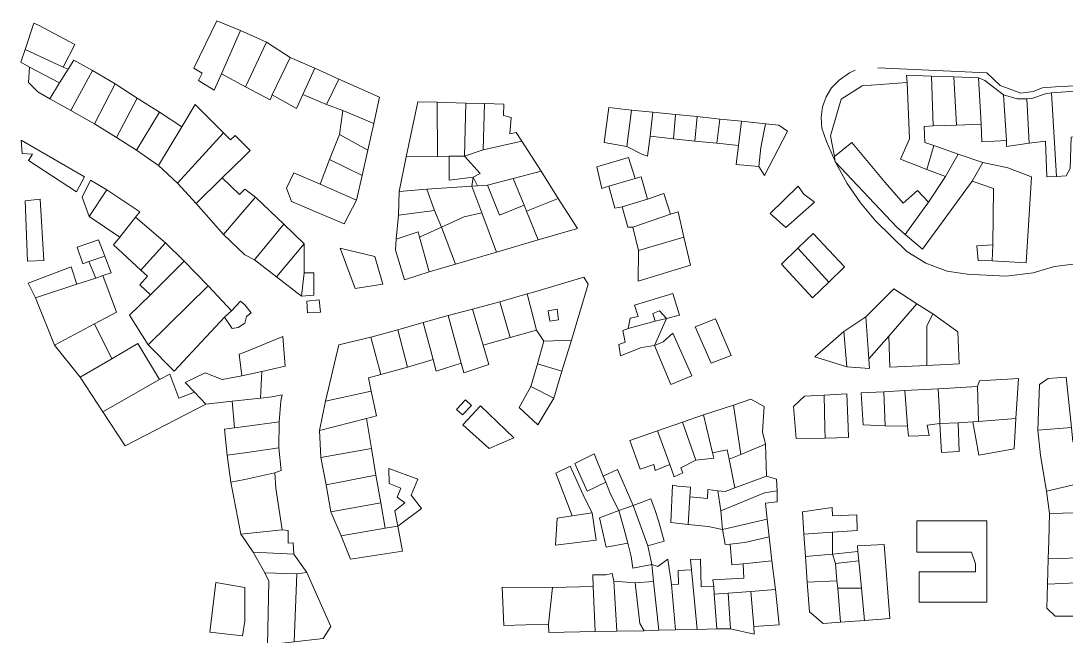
# Model space of a CAD drawing. Header units: inches. Extents: x 1138763 to 1140867, y 1050756 to 1053008.
# Drawn here: x 1138878.2 to 1139181.8, y 1052825.9 to 1053004.5 of the extents above; entities that cross this region are included whole.
import ezdxf

# ---------------------------------------------------------------- set-up
doc = ezdxf.new("R2010")
doc.units = ezdxf.units.IN
doc.header["$MEASUREMENT"] = 0
doc.layers.add('LimEdif_AM', color=44, linetype='Continuous', lineweight=5)
doc.layers.add('ViaPrin_AM', color=1, linetype='Continuous', lineweight=15)

msp = doc.modelspace()

# ---------------------------------------------------------------- linework, layer by layer
at = {"layer": 'LimEdif_AM'}
for points in [[(1138893.81, 1052997.62), (1138890.44, 1052991.12), (1138879.44, 1052996.25), (1138881.94, 1053003.87), (1138883.31, 1053003.25), (1138893.81, 1052997.62)], [(1138935.06, 1053004.5), (1138941.94, 1053001.75), (1138936.44, 1052989.12), (1138934.31, 1052984.37), (1138929.81, 1052987.25), (1138930.81, 1052989.37), (1138928.44, 1052990.75), (1138935.06, 1053004.5)], [(1138941.94, 1053001.75), (1138949.56, 1052998.37), (1138943.44, 1052985.37), (1138936.44, 1052989.12), (1138941.94, 1053001.75)], [(1138949.56, 1052998.37), (1138956.44, 1052993.87), (1138951.19, 1052983), (1138950.56, 1052981.62), (1138943.44, 1052985.37), (1138949.56, 1052998.37)], [(1138880.69, 1052991.12), (1138878.19, 1052992.5), (1138879.44, 1052996.25), (1138890.44, 1052991.12), (1138891.94, 1052990.5), (1138889.44, 1052986.5), (1138880.69, 1052991.12)], [(1138891.94, 1052990.5), (1138893.56, 1052993.12), (1138898.94, 1052990.12), (1138892.69, 1052978.5), (1138886.56, 1052981.87), (1138889.44, 1052986.5), (1138891.94, 1052990.5)], [(1138956.44, 1052993.87), (1138963.56, 1052990.75), (1138960.06, 1052983.12), (1138958.19, 1052979.12), (1138951.19, 1052983), (1138956.44, 1052993.87)], [(1138889.44, 1052986.5), (1138886.56, 1052981.87), (1138883.06, 1052983.87), (1138880.44, 1052986.62), (1138880.69, 1052991.12), (1138889.44, 1052986.5)], [(1138898.94, 1052990.12), (1138905.56, 1052986.25), (1138899.56, 1052974.62), (1138892.69, 1052978.5), (1138898.94, 1052990.12)], [(1138963.56, 1052990.75), (1138970.56, 1052987.62), (1138966.94, 1052980.25), (1138960.06, 1052983.12), (1138963.56, 1052990.75)], [(1139135.56, 1052986.62), (1139135.44, 1052988.75), (1139142.69, 1052988.5), (1139143.19, 1052974), (1139140.56, 1052973.87), (1139140.69, 1052969.25), (1139143.31, 1052968.37), (1139141.31, 1052961.37), (1139133.69, 1052964.37), (1139136.31, 1052970.25), (1139135.56, 1052986.62)], [(1138905.56, 1052986.25), (1138911.94, 1052982.12), (1138905.94, 1052970.62), (1138899.56, 1052974.62), (1138905.56, 1052986.25)], [(1138970.56, 1052987.62), (1138982.31, 1052982.37), (1138980.69, 1052974.75), (1138971.69, 1052978.5), (1138966.94, 1052980.25), (1138970.56, 1052987.62)], [(1139114.44, 1052965.12), (1139113.31, 1052971.12), (1139116.44, 1052981.75), (1139122.56, 1052985.62), (1139135.56, 1052986.62), (1139136.31, 1052970.25), (1139133.69, 1052964.37), (1139141.31, 1052961.37), (1139146.69, 1052959.37), (1139141.81, 1052951.87), (1139138.56, 1052955.25), (1139134.44, 1052951.62), (1139129.19, 1052957.62), (1139119.56, 1052969.25), (1139114.44, 1052965.12)], [(1139142.69, 1052988.5), (1139149.19, 1052988.25), (1139149.94, 1052974.25), (1139143.19, 1052974), (1139142.69, 1052988.5)], [(1139149.19, 1052988.25), (1139156.31, 1052988), (1139157.06, 1052974.5), (1139149.94, 1052974.25), (1139149.19, 1052988.25)], [(1139156.31, 1052988), (1139158.19, 1052987.25), (1139163.56, 1052983), (1139164.44, 1052969.75), (1139157.31, 1052969.37), (1139157.06, 1052974.5), (1139156.31, 1052988)], [(1139163.56, 1052983), (1139167.56, 1052981.87), (1139170.31, 1052981.87), (1139171.06, 1052969), (1139164.44, 1052968), (1139164.44, 1052969.75), (1139163.56, 1052983)], [(1139170.31, 1052981.87), (1139171.81, 1052982), (1139175.81, 1052983.37), (1139177.56, 1052983.62), (1139178.94, 1052959.37), (1139176.19, 1052959.25), (1139175.81, 1052969.62), (1139171.06, 1052969), (1139170.31, 1052981.87)], [(1139177.56, 1052983.62), (1139184.44, 1052984.12), (1139185.31, 1052970.87), (1139183.19, 1052970.75), (1139182.94, 1052961.62), (1139181.81, 1052959.5), (1139178.94, 1052959.37), (1139177.56, 1052983.62)], [(1138911.94, 1052982.12), (1138918.44, 1052978), (1138911.81, 1052967), (1138905.94, 1052970.62), (1138911.94, 1052982.12)], [(1138924.94, 1052973.75), (1138928.81, 1052980.25), (1138937.06, 1052972), (1138923.69, 1052957.37), (1138918.19, 1052962.5), (1138924.94, 1052973.75)], [(1138999.06, 1052980.87), (1138999.19, 1052965.12), (1138990.06, 1052965), (1138993.44, 1052981), (1138999.06, 1052980.87)], [(1138999.06, 1052980.87), (1139007.44, 1052980.62), (1139007.06, 1052965.25), (1139002.56, 1052965.25), (1138999.19, 1052965.12), (1138999.06, 1052980.87)], [(1139007.44, 1052980.62), (1139012.81, 1052980.5), (1139012.44, 1052967.12), (1139007.06, 1052965.25), (1139007.44, 1052980.62)], [(1139012.81, 1052980.5), (1139018.44, 1052980.37), (1139018.31, 1052977), (1139020.56, 1052976.5), (1139020.19, 1052971.75), (1139022.06, 1052972.12), (1139023.69, 1052969.62), (1139012.44, 1052967.12), (1139012.81, 1052980.5)], [(1138918.44, 1052978), (1138924.94, 1052973.75), (1138918.19, 1052962.5), (1138911.81, 1052967), (1138918.44, 1052978)], [(1138980.69, 1052974.75), (1138978.94, 1052967), (1138970.69, 1052971.5), (1138971.69, 1052978.5), (1138980.69, 1052974.75)], [(1139055.56, 1052978.62), (1139054.19, 1052968), (1139047.56, 1052969.25), (1139048.94, 1052979.37), (1139055.56, 1052978.62)], [(1139055.56, 1052978.62), (1139061.69, 1052978), (1139060.94, 1052971), (1139060.19, 1052965.25), (1139058.56, 1052965.87), (1139054.19, 1052968), (1139055.56, 1052978.62)], [(1139061.69, 1052978), (1139068.31, 1052977.37), (1139067.69, 1052970.25), (1139060.94, 1052971), (1139061.69, 1052978)], [(1139068.31, 1052977.37), (1139074.56, 1052976.75), (1139073.94, 1052969.62), (1139067.69, 1052970.25), (1139068.31, 1052977.37)], [(1139074.56, 1052976.75), (1139081.19, 1052976), (1139080.31, 1052969), (1139073.94, 1052969.62), (1139074.56, 1052976.75)], [(1139081.19, 1052976), (1139087.44, 1052975.37), (1139086.56, 1052968.37), (1139080.31, 1052969), (1139081.19, 1052976)], [(1139087.44, 1052975.37), (1139094.44, 1052974.62), (1139093.06, 1052967.75), (1139092.56, 1052962.25), (1139085.94, 1052962.87), (1139086.56, 1052968.37), (1139087.44, 1052975.37)], [(1139094.44, 1052974.62), (1139098.31, 1052974.25), (1139100.81, 1052972.5), (1139094.19, 1052959.62), (1139092.56, 1052962.25), (1139093.06, 1052967.75), (1139094.44, 1052974.62)], [(1138937.06, 1052972), (1138939.06, 1052970), (1138940.44, 1052971.25), (1138944.81, 1052966.87), (1138943.19, 1052965.37), (1138936.69, 1052959), (1138929.06, 1052951.5), (1138923.69, 1052957.37), (1138937.06, 1052972)], [(1138978.94, 1052967), (1138977.31, 1052959.62), (1138967.81, 1052964.25), (1138970.69, 1052971.5), (1138978.94, 1052967)], [(1138894.31, 1052954.87), (1138880.44, 1052964), (1138881.56, 1052965.87), (1138878.56, 1052966), (1138878.31, 1052969.87), (1138896.69, 1052959.25), (1138894.31, 1052954.87)], [(1139023.69, 1052969.62), (1139029.31, 1052960.87), (1139021.19, 1052958.75), (1139013.69, 1052956.87), (1139010.81, 1052956.62), (1139009.56, 1052959.12), (1139011.56, 1052960.25), (1139007.06, 1052965.25), (1139012.44, 1052967.12), (1139023.69, 1052969.62)], [(1139141.81, 1052951.87), (1139135.06, 1052942.5), (1139132.56, 1052944.62), (1139114.69, 1052963.62), (1139114.44, 1052965.12), (1139119.56, 1052969.25), (1139129.19, 1052957.62), (1139134.44, 1052951.62), (1139138.56, 1052955.25), (1139141.81, 1052951.87)], [(1139143.31, 1052968.37), (1139150.44, 1052965.87), (1139146.69, 1052959.37), (1139141.31, 1052961.37), (1139143.31, 1052968.37)], [(1138977.31, 1052959.62), (1138975.69, 1052952.5), (1138965.06, 1052957.12), (1138967.81, 1052964.25), (1138977.31, 1052959.62)], [(1139002.56, 1052965.25), (1139002.56, 1052958.25), (1139009.56, 1052959.12), (1139009.19, 1052956.5), (1138996.06, 1052955.62), (1138988.06, 1052955), (1138990.06, 1052965), (1138999.19, 1052965.12), (1139002.56, 1052965.25)], [(1139007.06, 1052965.25), (1139011.56, 1052960.25), (1139009.56, 1052959.12), (1139002.56, 1052958.25), (1139002.56, 1052965.25), (1139007.06, 1052965.25)], [(1139056.56, 1052958.75), (1139048.94, 1052956.5), (1139046.94, 1052955.87), (1139045.44, 1052962.12), (1139054.69, 1052964.87), (1139056.56, 1052958.75)], [(1139150.44, 1052965.87), (1139157.56, 1052963.37), (1139154.44, 1052958), (1139140.06, 1052938.25), (1139135.06, 1052942.5), (1139141.81, 1052951.87), (1139146.69, 1052959.37), (1139150.44, 1052965.87)], [(1139157.56, 1052963.37), (1139164.81, 1052961.87), (1139171.69, 1052959.25), (1139170.19, 1052934.25), (1139160.31, 1052934.87), (1139160.44, 1052939.5), (1139160.69, 1052955.87), (1139154.44, 1052958), (1139157.56, 1052963.37)], [(1138903.19, 1052955.5), (1138898.06, 1052947.75), (1138895.94, 1052953.37), (1138898.44, 1052958.25), (1138903.19, 1052955.5)], [(1138936.69, 1052959), (1138941.69, 1052954.12), (1138943.19, 1052955.62), (1138946.31, 1052953.37), (1138943.19, 1052949.75), (1138937.06, 1052942.5), (1138929.06, 1052951.5), (1138936.69, 1052959)], [(1138975.69, 1052952.5), (1138972.06, 1052945.62), (1138956.81, 1052952.12), (1138955.31, 1052956), (1138957.44, 1052960.37), (1138965.06, 1052957.12), (1138975.69, 1052952.5)], [(1139010.81, 1052956.62), (1139009.19, 1052956.5), (1139009.56, 1052959.12), (1139010.81, 1052956.62)], [(1139021.19, 1052958.75), (1139024.31, 1052951), (1139017.19, 1052948.12), (1139013.69, 1052956.87), (1139021.19, 1052958.75)], [(1139029.31, 1052960.87), (1139034.19, 1052953), (1139025.06, 1052949.25), (1139024.31, 1052951), (1139021.19, 1052958.75), (1139029.31, 1052960.87)], [(1139056.56, 1052958.75), (1139058.31, 1052959.25), (1139060.19, 1052952.75), (1139052.81, 1052950.5), (1139050.69, 1052950.12), (1139048.94, 1052956.5), (1139056.56, 1052958.75)], [(1138903.19, 1052955.5), (1138912.69, 1052949.12), (1138911.44, 1052947.5), (1138906.94, 1052941.75), (1138898.06, 1052947.75), (1138903.19, 1052955.5)], [(1138996.06, 1052955.62), (1138998.31, 1052949.5), (1138987.81, 1052948.12), (1138988.06, 1052955), (1138996.06, 1052955.62)], [(1139009.19, 1052956.5), (1139012.06, 1052948.75), (1139006.94, 1052947.62), (1139000.31, 1052944.62), (1138998.31, 1052949.5), (1138996.06, 1052955.62), (1139009.19, 1052956.5)], [(1139013.69, 1052956.87), (1139017.19, 1052948.12), (1139024.31, 1052951), (1139025.06, 1052949.25), (1139028.44, 1052941), (1139016.31, 1052937.37), (1139012.06, 1052948.75), (1139009.19, 1052956.5), (1139010.81, 1052956.62), (1139013.69, 1052956.87)], [(1139100.31, 1052944.5), (1139095.81, 1052948.62), (1139103.94, 1052956.5), (1139105.56, 1052954.25), (1139108.69, 1052951.87), (1139100.31, 1052944.5)], [(1138880.06, 1052934.75), (1138879.44, 1052952.25), (1138883.81, 1052952.75), (1138884.81, 1052935), (1138880.06, 1052934.75)], [(1138946.31, 1052953.37), (1138954.56, 1052945.5), (1138946.06, 1052935.12), (1138943.19, 1052936.62), (1138937.06, 1052942.5), (1138943.19, 1052949.75), (1138946.31, 1052953.37)], [(1139034.19, 1052953), (1139039.81, 1052944.25), (1139028.44, 1052941), (1139025.06, 1052949.25), (1139034.19, 1052953)], [(1139060.19, 1052952.75), (1139064.94, 1052954.37), (1139066.81, 1052948.37), (1139055.94, 1052944.62), (1139054.44, 1052944.62), (1139052.81, 1052950.5), (1139060.19, 1052952.75)], [(1138998.31, 1052949.5), (1139000.31, 1052944.62), (1138993.94, 1052941.75), (1138993.56, 1052943.25), (1138987.19, 1052941.12), (1138987.81, 1052948.12), (1138998.31, 1052949.5)], [(1139066.81, 1052948.37), (1139069.06, 1052949.12), (1139070.69, 1052941.75), (1139057.56, 1052937.87), (1139055.94, 1052944.62), (1139066.81, 1052948.37)], [(1138911.44, 1052947.5), (1138920.19, 1052940.12), (1138913.06, 1052932.12), (1138905.06, 1052939.5), (1138906.94, 1052941.75), (1138911.44, 1052947.5)], [(1139012.06, 1052948.75), (1139016.31, 1052937.37), (1139004.44, 1052933.87), (1139000.31, 1052944.62), (1139006.94, 1052947.62), (1139012.06, 1052948.75)], [(1138954.56, 1052945.5), (1138960.44, 1052939.75), (1138952.44, 1052930.25), (1138946.06, 1052935.12), (1138954.56, 1052945.5)], [(1138993.94, 1052941.75), (1138996.81, 1052931.62), (1138989.56, 1052929.37), (1138986.94, 1052938), (1138987.19, 1052941.12), (1138993.56, 1052943.25), (1138993.94, 1052941.75)], [(1139000.31, 1052944.62), (1139004.44, 1052933.87), (1138996.81, 1052931.62), (1138993.94, 1052941.75), (1139000.31, 1052944.62)], [(1138902.56, 1052936.25), (1138897.94, 1052934.62), (1138896.19, 1052934), (1138894.56, 1052938.87), (1138900.69, 1052941), (1138902.56, 1052936.25)], [(1138920.19, 1052940.12), (1138925.56, 1052934.75), (1138915.81, 1052925), (1138912.69, 1052927.87), (1138914.94, 1052930.37), (1138913.06, 1052932.12), (1138920.19, 1052940.12)], [(1139070.69, 1052941.75), (1139072.69, 1052933.62), (1139057.44, 1052929), (1139057.56, 1052937.87), (1139070.69, 1052941.75)], [(1139103.81, 1052938.5), (1139108.31, 1052942.75), (1139117.44, 1052933.12), (1139112.81, 1052928.62), (1139103.81, 1052938.5)], [(1138960.44, 1052939.75), (1138960.44, 1052931.37), (1138959.69, 1052924.62), (1138952.44, 1052930.25), (1138960.44, 1052939.75)], [(1138975.31, 1052926.87), (1138970.94, 1052938.5), (1138980.94, 1052936.12), (1138983.31, 1052928.12), (1138975.31, 1052926.87)], [(1139112.81, 1052928.62), (1139108.06, 1052924.12), (1139099.06, 1052933.87), (1139103.81, 1052938.5), (1139112.81, 1052928.62)], [(1139160.31, 1052934.87), (1139156.19, 1052935), (1139155.81, 1052939.25), (1139160.44, 1052939.5), (1139160.31, 1052934.87)], [(1138902.56, 1052936.25), (1138904.44, 1052931.37), (1138901.94, 1052930.62), (1138899.94, 1052929.87), (1138897.94, 1052934.62), (1138902.56, 1052936.25)], [(1138925.56, 1052934.75), (1138932.56, 1052927.62), (1138915.19, 1052910.5), (1138909.69, 1052919.12), (1138915.81, 1052925), (1138925.56, 1052934.75)], [(1138894.44, 1052928.12), (1138882.44, 1052924.12), (1138880.31, 1052928.37), (1138892.81, 1052933.12), (1138894.44, 1052928.12)], [(1138960.44, 1052931.37), (1138963.31, 1052931.37), (1138963.31, 1052924.87), (1138959.69, 1052924.62), (1138960.44, 1052931.37)], [(1138901.94, 1052930.62), (1138905.94, 1052920), (1138899.56, 1052916.62), (1138887.94, 1052910.37), (1138882.44, 1052924.12), (1138894.44, 1052928.12), (1138899.94, 1052929.87), (1138901.94, 1052930.62)], [(1139027.94, 1052914.75), (1139025.19, 1052925.25), (1139026.81, 1052925.62), (1139041.69, 1052930.12), (1139042.94, 1052928.12), (1139038.06, 1052911.87), (1139030.06, 1052911.5), (1139027.94, 1052914.75)], [(1138932.56, 1052927.62), (1138939.31, 1052920.37), (1138937.31, 1052918.5), (1138922.69, 1052902.87), (1138915.19, 1052910.5), (1138932.56, 1052927.62)], [(1139017.31, 1052923), (1139025.19, 1052925.25), (1139027.94, 1052914.75), (1139020.31, 1052912.62), (1139017.31, 1052923)], [(1139065.69, 1052918.12), (1139063.69, 1052920.37), (1139061.69, 1052919.62), (1139062.44, 1052917.37), (1139054.56, 1052915.25), (1139055.19, 1052918.25), (1139057.44, 1052918.75), (1139056.44, 1052922), (1139067.56, 1052925.37), (1139069.44, 1052919.12), (1139065.69, 1052918.12)], [(1139123.56, 1052918.62), (1139131.69, 1052926.75), (1139138.44, 1052922.37), (1139130.31, 1052913), (1139124.44, 1052906.37), (1139123.56, 1052918.62)], [(1138939.31, 1052920.37), (1138941.94, 1052923.12), (1138943.19, 1052922.12), (1138945.06, 1052919.75), (1138943.69, 1052918.75), (1138943.19, 1052916.75), (1138941.31, 1052915.5), (1138939.56, 1052915.25), (1138937.31, 1052918.5), (1138939.31, 1052920.37)], [(1138961.44, 1052919.75), (1138961.19, 1052923.12), (1138964.81, 1052923.5), (1138965.19, 1052920), (1138961.44, 1052919.75)], [(1139009.31, 1052920.87), (1139017.31, 1052923), (1139020.31, 1052912.62), (1139012.44, 1052910.37), (1139009.31, 1052920.87)], [(1139138.44, 1052922.37), (1139143.06, 1052919.5), (1139141.31, 1052915.87), (1139141.31, 1052904.5), (1139130.56, 1052904), (1139130.31, 1052913), (1139138.44, 1052922.37)], [(1138995.06, 1052917), (1139002.31, 1052919), (1139006.06, 1052905.12), (1138998.81, 1052902.87), (1138997.94, 1052906.25), (1138995.06, 1052917)], [(1139002.31, 1052919), (1139009.31, 1052920.87), (1139012.44, 1052910.37), (1139014.06, 1052904.75), (1139006.81, 1052902.37), (1139006.06, 1052905.12), (1139002.31, 1052919)], [(1139031.81, 1052917.37), (1139034.31, 1052917.75), (1139033.94, 1052920.87), (1139031.31, 1052920.37), (1139031.81, 1052917.37)], [(1139031.81, 1052917.37), (1139031.31, 1052920.37), (1139033.94, 1052920.87), (1139034.31, 1052917.75), (1139031.81, 1052917.37)], [(1139065.69, 1052918.12), (1139062.44, 1052917.37), (1139061.69, 1052919.62), (1139063.69, 1052920.37), (1139065.69, 1052918.12)], [(1139143.06, 1052919.5), (1139150.31, 1052914.25), (1139150.69, 1052905), (1139141.31, 1052904.5), (1139141.31, 1052915.87), (1139143.06, 1052919.5)], [(1138899.56, 1052916.62), (1138904.56, 1052906.37), (1138895.44, 1052901.12), (1138887.94, 1052910.37), (1138899.56, 1052916.62)], [(1138987.69, 1052914.87), (1138995.06, 1052917), (1138997.94, 1052906.25), (1138990.44, 1052904), (1138987.69, 1052914.87)], [(1139065.69, 1052918.12), (1139062.19, 1052910.25), (1139058.44, 1052909.75), (1139052.31, 1052907.25), (1139051.81, 1052910.62), (1139053.69, 1052911.25), (1139053.06, 1052914.62), (1139054.56, 1052915.25), (1139062.44, 1052917.37), (1139065.69, 1052918.12)], [(1139078.69, 1052905.12), (1139074.06, 1052915.75), (1139079.94, 1052918), (1139084.44, 1052907.37), (1139078.69, 1052905.12)], [(1139117.19, 1052914.37), (1139123.56, 1052918.62), (1139124.44, 1052906.37), (1139124.69, 1052903.62), (1139118.06, 1052904.12), (1139117.19, 1052914.37)], [(1138948.19, 1052902.75), (1138942.31, 1052901.5), (1138941.56, 1052907.75), (1138943.19, 1052908.37), (1138954.31, 1052912.87), (1138954.94, 1052904.25), (1138948.19, 1052902.75)], [(1138982.69, 1052901.87), (1138979.19, 1052900.87), (1138979.94, 1052897), (1138966.69, 1052894.12), (1138970.56, 1052910.5), (1138979.81, 1052912.75), (1138982.69, 1052901.87)], [(1138979.81, 1052912.75), (1138987.69, 1052914.87), (1138990.44, 1052904), (1138982.69, 1052901.87), (1138979.81, 1052912.75)], [(1139062.19, 1052910.25), (1139064.69, 1052911.37), (1139067.56, 1052913.87), (1139073.06, 1052901.5), (1139066.94, 1052899), (1139062.19, 1052910.25)], [(1139118.06, 1052904.12), (1139108.81, 1052907), (1139117.19, 1052914.37), (1139118.06, 1052904.12)], [(1138904.56, 1052906.37), (1138912.19, 1052910.87), (1138918.44, 1052900.37), (1138901.94, 1052891), (1138895.44, 1052901.12), (1138904.56, 1052906.37)], [(1139038.06, 1052911.87), (1139035.31, 1052902.87), (1139028.19, 1052905), (1139030.06, 1052911.5), (1139038.06, 1052911.87)], [(1139035.31, 1052902.87), (1139032.94, 1052895), (1139026.31, 1052898.37), (1139028.19, 1052905), (1139035.31, 1052902.87)], [(1138918.44, 1052900.37), (1138921.44, 1052902), (1138924.06, 1052895), (1138928.56, 1052896.75), (1138931.94, 1052893.25), (1138908.44, 1052881.12), (1138901.94, 1052891), (1138918.44, 1052900.37)], [(1138948.19, 1052902.75), (1138947.81, 1052895), (1138943.19, 1052894.5), (1138939.56, 1052894.12), (1138931.94, 1052893.25), (1138928.56, 1052896.75), (1138925.94, 1052899.5), (1138931.69, 1052902.37), (1138936.69, 1052900.37), (1138942.31, 1052901.5), (1138948.19, 1052902.75)], [(1139156.06, 1052898.37), (1139156.56, 1052900), (1139167.94, 1052900.75), (1139167.19, 1052889.12), (1139156.31, 1052888.25), (1139156.06, 1052898.37)], [(1139183.31, 1052886.5), (1139173.56, 1052885.75), (1139174.06, 1052899), (1139176.56, 1052900.75), (1139181.81, 1052901.12), (1139183.31, 1052886.5)], [(1139032.94, 1052895), (1139028.31, 1052887.25), (1139022.94, 1052892.25), (1139026.31, 1052898.37), (1139032.94, 1052895)], [(1139134.94, 1052897.25), (1139144.56, 1052897.75), (1139144.94, 1052890.87), (1139145.06, 1052887.62), (1139141.44, 1052887.12), (1139141.94, 1052884.12), (1139135.94, 1052884), (1139135.69, 1052886.87), (1139134.94, 1052897.25)], [(1139144.56, 1052897.75), (1139156.06, 1052898.37), (1139156.31, 1052888.25), (1139154.69, 1052888.12), (1139150.44, 1052887.87), (1139145.06, 1052887.62), (1139144.94, 1052890.87), (1139144.56, 1052897.75)], [(1138947.81, 1052895), (1138951.19, 1052895.37), (1138954.06, 1052896), (1138953.69, 1052894.12), (1138953.19, 1052888.12), (1138943.19, 1052886.75), (1138940.19, 1052886.37), (1138939.56, 1052894.12), (1138943.19, 1052894.5), (1138947.81, 1052895)], [(1138979.94, 1052897), (1138981.44, 1052889.87), (1138978.56, 1052889.12), (1138964.94, 1052885.62), (1138966.69, 1052894.12), (1138979.94, 1052897)], [(1139006.44, 1052890.12), (1139004.69, 1052891.75), (1139007.31, 1052894.5), (1139009.06, 1052892.87), (1139006.44, 1052890.12)], [(1139085.19, 1052893), (1139090.19, 1052894.75), (1139094.06, 1052892.62), (1139093.56, 1052885.25), (1139094.44, 1052881.62), (1139087.31, 1052878.62), (1139085.19, 1052893)], [(1139111.81, 1052883.37), (1139103.31, 1052883.25), (1139102.56, 1052892.62), (1139105.81, 1052895.62), (1139111.44, 1052895.87), (1139111.69, 1052886.25), (1139111.81, 1052883.37)], [(1139111.44, 1052895.87), (1139118.06, 1052896.25), (1139118.44, 1052886.62), (1139118.56, 1052883.62), (1139111.81, 1052883.37), (1139111.69, 1052886.25), (1139111.44, 1052895.87)], [(1139129.19, 1052887), (1139122.81, 1052887.25), (1139122.19, 1052896.5), (1139128.81, 1052896.87), (1139129.19, 1052887)], [(1139128.81, 1052896.87), (1139134.94, 1052897.25), (1139135.69, 1052886.87), (1139129.19, 1052887), (1139128.81, 1052896.87)], [(1139014.19, 1052880.37), (1139006.56, 1052887.25), (1139011.69, 1052892.75), (1139021.31, 1052883.5), (1139014.19, 1052880.37)], [(1139076.44, 1052890.12), (1139085.19, 1052893), (1139087.31, 1052878.62), (1139083.94, 1052877.25), (1139083.31, 1052880), (1139079.06, 1052879.12), (1139076.44, 1052890.12)], [(1138978.56, 1052889.12), (1138980.06, 1052880.37), (1138965.31, 1052877.75), (1138964.94, 1052885.62), (1138978.56, 1052889.12)], [(1139070.31, 1052888), (1139076.44, 1052890.12), (1139079.06, 1052879.12), (1139079.44, 1052877.62), (1139074.19, 1052877), (1139070.31, 1052888)], [(1139167.19, 1052889.12), (1139166.69, 1052880.25), (1139156.44, 1052878.5), (1139154.69, 1052888.12), (1139156.31, 1052888.25), (1139167.19, 1052889.12)], [(1138953.19, 1052888.12), (1138953.06, 1052880.62), (1138943.19, 1052879.12), (1138938.06, 1052878.5), (1138937.31, 1052886), (1138940.19, 1052886.37), (1138943.19, 1052886.75), (1138953.19, 1052888.12)], [(1139066.69, 1052875.75), (1139062.44, 1052874), (1139062.06, 1052875.75), (1139058.06, 1052874.37), (1139055.06, 1052882.75), (1139063.06, 1052885.5), (1139066.69, 1052875.75)], [(1139063.06, 1052885.5), (1139070.31, 1052888), (1139074.19, 1052877), (1139069.81, 1052874.75), (1139070.44, 1052873.37), (1139067.94, 1052872.12), (1139066.69, 1052875.75), (1139063.06, 1052885.5)], [(1139150.44, 1052887.87), (1139150.69, 1052879.5), (1139145.56, 1052879.25), (1139145.31, 1052884.12), (1139145.06, 1052887.62), (1139150.44, 1052887.87)], [(1139183.31, 1052886.5), (1139183.69, 1052882.37), (1139201.81, 1052884.37), (1139202.94, 1052879), (1139195.31, 1052877.62), (1139195.94, 1052872.75), (1139191.31, 1052871.62), (1139176.06, 1052868), (1139174.31, 1052878.37), (1139173.56, 1052885.75), (1139183.31, 1052886.5)], [(1138953.06, 1052880.62), (1138953.81, 1052874), (1138951.94, 1052873.37), (1138943.19, 1052871.37), (1138939.19, 1052870.62), (1138938.06, 1052878.5), (1138943.19, 1052879.12), (1138953.06, 1052880.62)], [(1138980.06, 1052880.37), (1138981.31, 1052872.62), (1138966.81, 1052869.87), (1138965.31, 1052877.75), (1138980.06, 1052880.37)], [(1139094.44, 1052881.62), (1139094.69, 1052872.37), (1139085.56, 1052869), (1139083.94, 1052877.25), (1139087.31, 1052878.62), (1139094.44, 1052881.62)], [(1139047.31, 1052872.37), (1139048.06, 1052870.62), (1139042.69, 1052868), (1139039.06, 1052876), (1139044.69, 1052878.87), (1139047.31, 1052872.37)], [(1138951.94, 1052873.37), (1138952.19, 1052868.87), (1138954.06, 1052856.75), (1138942.06, 1052855.5), (1138939.19, 1052870.62), (1138943.19, 1052871.37), (1138951.94, 1052873.37)], [(1138987.69, 1052857.87), (1138986.81, 1052862.25), (1138989.69, 1052864.62), (1138987.44, 1052866.25), (1138988.56, 1052868.87), (1138985.19, 1052870.25), (1138985.06, 1052874.62), (1138993.44, 1052871.5), (1138991.56, 1052866.87), (1138994.56, 1052863), (1138987.69, 1052857.87)], [(1139044.06, 1052861.75), (1139038.31, 1052860.87), (1139033.56, 1052873.25), (1139037.69, 1052875.25), (1139041.94, 1052865.87), (1139044.06, 1052861.75)], [(1139047.31, 1052872.37), (1139051.44, 1052874.25), (1139056.06, 1052863.87), (1139051.81, 1052862.37), (1139049.44, 1052867.12), (1139048.06, 1052870.62), (1139047.31, 1052872.37)], [(1138981.31, 1052872.62), (1138982.69, 1052864.62), (1138968.19, 1052862), (1138966.81, 1052869.87), (1138981.31, 1052872.62)], [(1139094.69, 1052872.37), (1139097.69, 1052871.5), (1139097.81, 1052868.12), (1139094.19, 1052867.5), (1139081.44, 1052862.25), (1139080.56, 1052868.12), (1139082.69, 1052867.87), (1139085.56, 1052869), (1139094.69, 1052872.37)], [(1139191.31, 1052871.62), (1139191.94, 1052865), (1139193.94, 1052864.87), (1139194.31, 1052862.25), (1139184.44, 1052861.75), (1139176.94, 1052861.5), (1139176.06, 1052868), (1139191.31, 1052871.62)], [(1139072.44, 1052866.37), (1139071.94, 1052858.37), (1139066.94, 1052858.87), (1139067.44, 1052869.75), (1139068.94, 1052869.5), (1139072.69, 1052869.12), (1139072.44, 1052866.37)], [(1139072.44, 1052866.37), (1139077.56, 1052865.87), (1139077.69, 1052868.5), (1139080.56, 1052868.12), (1139081.44, 1052862.25), (1139081.94, 1052856.87), (1139077.81, 1052857.75), (1139071.94, 1052858.37), (1139072.44, 1052866.37)], [(1139097.81, 1052868.12), (1139097.81, 1052864.87), (1139094.44, 1052864.5), (1139094.94, 1052859.87), (1139081.94, 1052856.87), (1139081.44, 1052862.25), (1139094.19, 1052867.5), (1139097.81, 1052868.12)], [(1138982.69, 1052864.62), (1138983.94, 1052857.25), (1138971.19, 1052855), (1138968.19, 1052862), (1138982.69, 1052864.62)], [(1139056.06, 1052863.87), (1139061.19, 1052865.75), (1139062.44, 1052862.37), (1139063.44, 1052859.12), (1139065.06, 1052853.5), (1139060.31, 1052852.12), (1139056.06, 1052863.87)], [(1139044.06, 1052861.75), (1139045.31, 1052853.75), (1139033.44, 1052852.37), (1139033.94, 1052860.12), (1139038.31, 1052860.87), (1139044.06, 1052861.75)], [(1139054.44, 1052852.87), (1139048.19, 1052851.75), (1139046.19, 1052860.25), (1139051.81, 1052862.37), (1139053.31, 1052857.25), (1139054.44, 1052852.87)], [(1139056.06, 1052863.87), (1139060.31, 1052852.12), (1139061.44, 1052846.75), (1139055.94, 1052845.62), (1139055.44, 1052849), (1139054.44, 1052852.87), (1139053.31, 1052857.25), (1139051.81, 1052862.37), (1139056.06, 1052863.87)], [(1139113.94, 1052856.12), (1139105.56, 1052855.5), (1139105.19, 1052862), (1139113.81, 1052863.25), (1139113.94, 1052860.87), (1139120.94, 1052861.12), (1139121.06, 1052856.62), (1139113.94, 1052856.12)], [(1139184.44, 1052861.75), (1139184.69, 1052855.25), (1139188.44, 1052855.12), (1139188.69, 1052848.75), (1139176.56, 1052848.37), (1139176.69, 1052853.62), (1139176.94, 1052861.5), (1139184.44, 1052861.75)], [(1139094.94, 1052859.87), (1139095.56, 1052854.75), (1139088.44, 1052853.12), (1139084.19, 1052852.62), (1139082.69, 1052852.5), (1139081.94, 1052856.87), (1139094.94, 1052859.87)], [(1139158.69, 1052835.75), (1139139.06, 1052835.75), (1139139.06, 1052844.62), (1139155.44, 1052844.62), (1139155.44, 1052846.87), (1139154.31, 1052850.25), (1139138.44, 1052850.25), (1139138.44, 1052859.37), (1139158.69, 1052859.37), (1139158.69, 1052835.75)], [(1138954.06, 1052856.75), (1138955.81, 1052856.62), (1138955.81, 1052852.87), (1138957.31, 1052853), (1138957.44, 1052849.75), (1138945.69, 1052850.25), (1138943.19, 1052853.87), (1138942.06, 1052855.5), (1138954.06, 1052856.75)], [(1138983.94, 1052857.25), (1138987.69, 1052857.87), (1138989.06, 1052850.62), (1138973.94, 1052848.25), (1138971.19, 1052855), (1138983.94, 1052857.25)], [(1139113.94, 1052856.12), (1139113.94, 1052849.75), (1139106.06, 1052849), (1139105.56, 1052855.5), (1139113.94, 1052856.12)], [(1139095.56, 1052854.75), (1139096.31, 1052847.75), (1139087.94, 1052846.87), (1139084.69, 1052846.62), (1139084.19, 1052852.62), (1139088.44, 1052853.12), (1139095.56, 1052854.75)], [(1139121.56, 1052847.75), (1139121.31, 1052850.5), (1139121.19, 1052852.12), (1139128.94, 1052852.5), (1139130.56, 1052831), (1139123.19, 1052830.5), (1139122.31, 1052839.87), (1139121.56, 1052847.75)], [(1138957.44, 1052849.75), (1138961.19, 1052844.37), (1138958.31, 1052844), (1138949.06, 1052844.25), (1138945.69, 1052850.25), (1138957.44, 1052849.75)], [(1139113.94, 1052849.75), (1139114.81, 1052847), (1139115.19, 1052842), (1139106.56, 1052841.62), (1139106.06, 1052849), (1139113.94, 1052849.75)], [(1139113.94, 1052849.75), (1139121.31, 1052850.5), (1139121.56, 1052847.75), (1139114.81, 1052847), (1139113.94, 1052849.75)], [(1139061.94, 1052841.75), (1139061.44, 1052846.75), (1139063.19, 1052846.12), (1139066.06, 1052848.25), (1139067.19, 1052840.87), (1139068.31, 1052827.75), (1139063.44, 1052827.62), (1139061.94, 1052841.75)], [(1139072.94, 1052845.12), (1139072.69, 1052848.12), (1139075.56, 1052848.25), (1139075.81, 1052840.25), (1139079.44, 1052840.37), (1139079.56, 1052838.12), (1139080.31, 1052828), (1139074.56, 1052827.87), (1139072.94, 1052845.12)], [(1139096.31, 1052847.75), (1139097.31, 1052839.5), (1139090.19, 1052838.87), (1139083.56, 1052838.37), (1139079.56, 1052838.12), (1139079.44, 1052840.37), (1139079.19, 1052842.25), (1139088.19, 1052842.75), (1139087.94, 1052846.87), (1139096.31, 1052847.75)], [(1139121.56, 1052847.75), (1139122.31, 1052839.87), (1139115.44, 1052839.87), (1139115.19, 1052842), (1139114.81, 1052847), (1139121.56, 1052847.75)], [(1139188.69, 1052848.75), (1139188.94, 1052841.62), (1139176.31, 1052841), (1139176.56, 1052848.37), (1139188.69, 1052848.75)], [(1138958.31, 1052844), (1138957.56, 1052824.25), (1138949.81, 1052823.37), (1138950.19, 1052841.87), (1138949.06, 1052844.25), (1138958.31, 1052844)], [(1138961.19, 1052844.37), (1138968.19, 1052828.75), (1138965.94, 1052825.25), (1138957.56, 1052824.25), (1138958.31, 1052844), (1138961.19, 1052844.37)], [(1139044.44, 1052840.37), (1139044.31, 1052843.75), (1139048.06, 1052843.75), (1139049.94, 1052844.12), (1139050.44, 1052841.87), (1139051.31, 1052827.37), (1139044.94, 1052827.25), (1139044.44, 1052840.37)], [(1139067.19, 1052840.87), (1139069.19, 1052841), (1139069.06, 1052845), (1139072.94, 1052845.12), (1139074.56, 1052827.87), (1139068.31, 1052827.75), (1139067.19, 1052840.87)], [(1138942.56, 1052826), (1138933.06, 1052827.12), (1138934.81, 1052841.5), (1138943.19, 1052840), (1138943.19, 1052830.25), (1138942.56, 1052826)], [(1139031.44, 1052829.37), (1139018.44, 1052829), (1139017.94, 1052840.12), (1139032.56, 1052840), (1139031.44, 1052829.37)], [(1139032.56, 1052840), (1139044.44, 1052840.37), (1139044.94, 1052827.25), (1139031.56, 1052827), (1139031.44, 1052829.37), (1139032.56, 1052840)], [(1139050.44, 1052841.87), (1139056.56, 1052841.37), (1139057.94, 1052829.62), (1139059.19, 1052827.5), (1139051.31, 1052827.37), (1139050.44, 1052841.87)], [(1139056.56, 1052841.37), (1139061.94, 1052841.75), (1139063.44, 1052827.62), (1139059.19, 1052827.5), (1139057.94, 1052829.62), (1139056.56, 1052841.37)], [(1139115.19, 1052842), (1139115.44, 1052839.87), (1139116.19, 1052830), (1139111.19, 1052829.62), (1139107.19, 1052833), (1139106.56, 1052841.62), (1139115.19, 1052842)], [(1139122.31, 1052839.87), (1139123.19, 1052830.5), (1139116.19, 1052830), (1139115.44, 1052839.87), (1139122.31, 1052839.87)], [(1139188.94, 1052841.62), (1139188.69, 1052838.62), (1139192.44, 1052838.62), (1139192.06, 1052841.75), (1139197.94, 1052842), (1139198.31, 1052832.62), (1139188.44, 1052832), (1139188.06, 1052834.5), (1139185.06, 1052834.87), (1139185.19, 1052831.75), (1139178.56, 1052831.75), (1139176.19, 1052834), (1139176.31, 1052841), (1139188.94, 1052841.62)], [(1139083.56, 1052838.37), (1139084.31, 1052828), (1139080.31, 1052828), (1139079.56, 1052838.12), (1139083.56, 1052838.37)], [(1139090.19, 1052838.87), (1139091.06, 1052828.75), (1139091.19, 1052826.5), (1139084.31, 1052828), (1139083.56, 1052838.37), (1139090.19, 1052838.87)], [(1139097.31, 1052839.5), (1139098.44, 1052829.25), (1139091.06, 1052828.75), (1139090.19, 1052838.87), (1139097.31, 1052839.5)]]:
    msp.add_lwpolyline(points, dxfattribs=at)
at = {"layer": 'ViaPrin_AM'}
for points in [[(1139196.88, 1052935.55), (1139178.43, 1052933.17), (1139172.15, 1052931.4), (1139164.38, 1052930.45), (1139156.56, 1052930.82), (1139153.66, 1052930.85), (1139147.19, 1052931.86), (1139141.05, 1052934.14), (1139135.49, 1052937.6), (1139131.01, 1052941.88), (1139126.41, 1052946.44), (1139122.03, 1052951.67), (1139118.17, 1052957.3), (1139114.87, 1052963.27), (1139114.17, 1052964.89), (1139112.15, 1052969.54), (1139110.83, 1052973.38), (1139110.58, 1052976.46), (1139110.98, 1052979.53), (1139112.02, 1052982.44), (1139113.65, 1052985.07), (1139115.8, 1052987.3), (1139118.85, 1052989.4), (1139120.48, 1052990.23)], [(1139127.06, 1052990.86), (1139158.76, 1052989.4), (1139162.65, 1052985.79), (1139168.62, 1052983.54), (1139172.17, 1052984.01), (1139174.9, 1052985.11), (1139178.7, 1052985.41), (1139238.03, 1052988.52), (1139301.45, 1052991.51), (1139304.86, 1052991.18), (1139305.81, 1052990.64), (1139306.39, 1052988.09)]]:
    msp.add_lwpolyline(points, dxfattribs=at)

doc.saveas('drawing.dxf')
